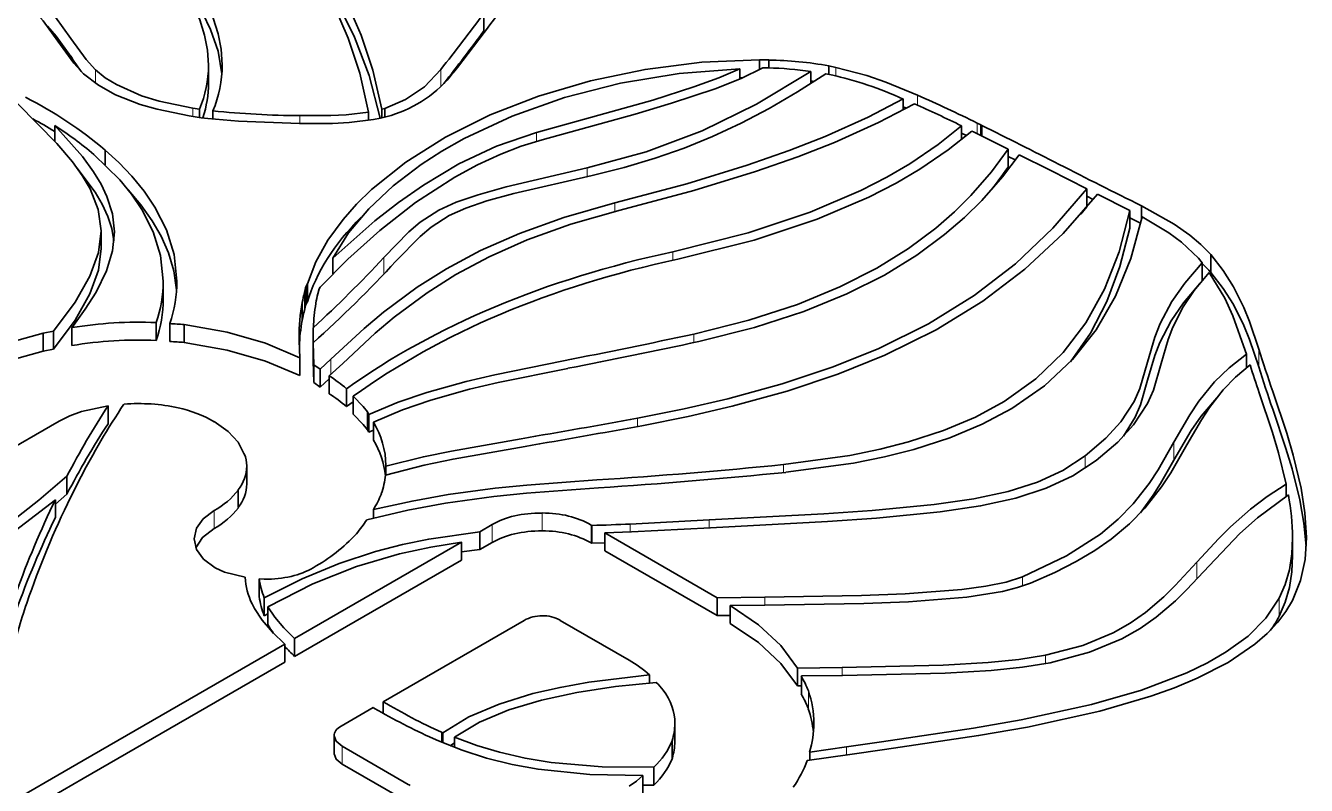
# Model space of a CAD drawing. Extents: x 317 to 941, y 143 to 776.
# Drawn here: x 774.9 to 792.45, y 748.76 to 759.18 of the extents above; entities that cross this region are included whole.
import ezdxf

# ---------------------------------------------------------------- set-up
doc = ezdxf.new("R2010")
doc.units = 0

msp = doc.modelspace()

# ---------------------------------------------------------------- linework, layer by layer
at = {"color": 7, "lineweight": 35, "ltscale": 0.006123}
for p, q in [((781.179, 759.343), (781.179, 759.098)), ((777.409, 758.635), (777.409, 758.39)), ((788.365, 757.483), (788.365, 757.238)), ((789.443, 756.939), (789.443, 756.694)), ((790.029, 756.644), (790.029, 756.399)), ((791.021, 755.923), (791.021, 755.678)), ((791.141, 756.037), (791.141, 755.792)), ((778.762, 755.632), (778.762, 755.387)), ((778.763, 755.635), (778.763, 755.39)), ((778.693, 755.381), (778.693, 755.136)), ((776.692, 755.105), (776.692, 754.86)), ((776.879, 755.092), (776.879, 754.847)), ((777.077, 755.078), (777.077, 754.833)), ((775.144, 754.959), (775.144, 754.714)), ((775.287, 754.987), (775.287, 754.742)), ((778.851, 754.528), (778.851, 754.283)), ((778.938, 754.466), (778.938, 754.221)), ((779.064, 754.377), (779.064, 754.132)), ((779.298, 754.2), (779.298, 753.955)), ((776.033, 753.965), (776.033, 753.72)), ((779.393, 754.096), (779.393, 753.851)), ((779.585, 753.883), (779.585, 753.638)), ((779.606, 753.848), (779.606, 753.603)), ((779.669, 753.74), (779.669, 753.496)), ((777.933, 753.141), (777.933, 752.896)), ((775.469, 753), (775.469, 752.755)), ((775.312, 752.678), (775.312, 752.433)), ((782.662, 752.326), (782.662, 752.081)), ((782.839, 752.223), (782.839, 751.978)), ((792.261, 752.158), (792.261, 751.913)), ((778.173, 751.333), (778.173, 751.088)), ((784.377, 751.335), (784.377, 751.09)), ((778.223, 751.213), (778.223, 750.968)), ((784.556, 751.229), (784.556, 750.984)), ((778.453, 750.698), (778.453, 750.453)), ((778.589, 750.776), (778.589, 750.531)), ((785.48, 750.371), (785.48, 750.126)), ((779.13, 749.442), (779.13, 749.197)), ((783.763, 749.379), (783.763, 749.134)), ((783.36, 748.898), (783.36, 748.654)), ((783.51, 749.014), (783.51, 748.769))]:
    msp.add_line(p, q, dxfattribs=at)
at = {"color": 7, "lineweight": 35, "ltscale": 0.003119}
msp.add_line((785.084, 758.705), (784.959, 758.707), dxfattribs=at)
at = {"color": 7, "lineweight": 35, "ltscale": 0.003317}
msp.add_line((784.959, 758.707), (784.959, 758.574), dxfattribs=at)
at = {"color": 7, "lineweight": 35, "ltscale": 0.002716}
msp.add_line((785.084, 758.705), (785.084, 758.596), dxfattribs=at)
at = {"color": 7, "lineweight": 13, "ltscale": 0.004663}
msp.add_line((775.859, 758.572), (775.859, 758.386), dxfattribs=at)
at = {"color": 7, "lineweight": 13, "ltscale": 0.005849}
msp.add_line((780.591, 758.576), (780.591, 758.342), dxfattribs=at)
at = {"color": 7, "lineweight": 35, "ltscale": 0.003432}
msp.add_line((784.688, 758.582), (784.688, 758.445), dxfattribs=at)
at = {"color": 7, "lineweight": 35, "ltscale": 0.001866}
msp.add_line((785.004, 758.598), (785.079, 758.597), dxfattribs=at)
at = {"color": 7, "lineweight": 35, "ltscale": 0.004166}
msp.add_line((785.659, 758.548), (785.659, 758.381), dxfattribs=at)
at = {"color": 7, "lineweight": 35, "ltscale": 0.002444}
msp.add_line((786.003, 758.603), (785.908, 758.623), dxfattribs=at)
at = {"color": 7, "lineweight": 35, "ltscale": 0.002893}
msp.add_line((785.908, 758.623), (785.908, 758.508), dxfattribs=at)
at = {"color": 7, "lineweight": 13, "ltscale": 0.002908}
for p, q in [((786.003, 758.603), (786.003, 758.487)), ((784.06, 754.949), (784.06, 754.832))]:
    msp.add_line(p, q, dxfattribs=at)
at = {"color": 7, "lineweight": 35, "ltscale": 0.000761713}
msp.add_line((784.718, 758.458), (784.688, 758.458), dxfattribs=at)
at = {"color": 7, "lineweight": 35, "ltscale": 0.0012}
msp.add_line((785.707, 758.412), (785.659, 758.418), dxfattribs=at)
at = {"color": 7, "lineweight": 35, "ltscale": 0.001844}
msp.add_line((785.866, 758.517), (785.938, 758.501), dxfattribs=at)
at = {"color": 7, "lineweight": 13, "ltscale": 0.003464}
msp.add_line((787.122, 758.224), (787.122, 758.086), dxfattribs=at)
at = {"color": 7, "lineweight": 35, "ltscale": 0.002322}
msp.add_line((777.286, 758.03), (777.194, 758.043), dxfattribs=at)
at = {"color": 7, "lineweight": 13, "ltscale": 0.002812}
msp.add_line((777.194, 758.043), (777.194, 757.93), dxfattribs=at)
at = {"color": 7, "lineweight": 35, "ltscale": 0.002808}
msp.add_line((777.286, 758.03), (777.286, 757.917), dxfattribs=at)
at = {"color": 7, "lineweight": 35, "ltscale": 0.002776}
msp.add_line((777.47, 758.007), (777.47, 757.896), dxfattribs=at)
at = {"color": 7, "lineweight": 35, "ltscale": 0.001016}
for p, q in [((779.823, 758.041), (779.784, 758.031)), ((779.606, 753.848), (779.585, 753.883)), ((779.606, 753.603), (779.585, 753.638))]:
    msp.add_line(p, q, dxfattribs=at)
at = {"color": 7, "lineweight": 35, "ltscale": 0.002986}
msp.add_line((779.784, 758.031), (779.784, 757.911), dxfattribs=at)
at = {"color": 7, "lineweight": 35, "ltscale": 0.003}
msp.add_line((779.823, 758.041), (779.823, 757.921), dxfattribs=at)
at = {"color": 7, "lineweight": 35, "ltscale": 0.003729}
msp.add_line((786.926, 758.171), (786.926, 758.022), dxfattribs=at)
at = {"color": 7, "lineweight": 35, "ltscale": 0.001189}
msp.add_line((786.97, 758.045), (786.926, 758.063), dxfattribs=at)
at = {"color": 7, "lineweight": 35, "ltscale": 0.00416}
msp.add_line((777.144, 757.938), (777.309, 757.914), dxfattribs=at)
at = {"color": 7, "lineweight": 35, "ltscale": 0.00228}
msp.add_line((777.309, 757.914), (777.399, 757.903), dxfattribs=at)
at = {"color": 7, "lineweight": 13, "ltscale": 0.002727}
msp.add_line((778.659, 757.942), (778.659, 757.833), dxfattribs=at)
at = {"color": 7, "lineweight": 35, "ltscale": 0.002847}
msp.add_line((779.603, 757.991), (779.603, 757.877), dxfattribs=at)
at = {"color": 7, "lineweight": 35, "ltscale": 0.002449}
msp.add_line((779.67, 757.889), (779.766, 757.907), dxfattribs=at)
at = {"color": 7, "lineweight": 35, "ltscale": 0.003718}
msp.add_line((779.766, 757.907), (779.91, 757.945), dxfattribs=at)
at = {"color": 7, "lineweight": 35, "ltscale": 0.001419}
msp.add_line((787.991, 757.815), (787.94, 757.84), dxfattribs=at)
at = {"color": 7, "lineweight": 13, "ltscale": 0.003587}
msp.add_line((787.94, 757.84), (787.94, 757.697), dxfattribs=at)
at = {"color": 7, "lineweight": 35, "ltscale": 0.005505}
msp.add_line((775.302, 757.809), (775.302, 757.588), dxfattribs=at)
at = {"color": 7, "lineweight": 13, "ltscale": 0.003026}
msp.add_line((781.901, 757.709), (781.901, 757.588), dxfattribs=at)
at = {"color": 7, "lineweight": 35, "ltscale": 0.004724}
msp.add_line((787.725, 757.803), (787.725, 757.614), dxfattribs=at)
at = {"color": 7, "lineweight": 35, "ltscale": 0.001856}
msp.add_line((787.792, 757.668), (787.725, 757.7), dxfattribs=at)
at = {"color": 7, "lineweight": 35, "ltscale": 0.000563101}
msp.add_line((787.867, 757.73), (787.888, 757.722), dxfattribs=at)
at = {"color": 7, "lineweight": 35, "ltscale": 0.013327}
msp.add_line((787.888, 757.722), (788.365, 757.483), dxfattribs=at)
at = {"color": 7, "lineweight": 35, "ltscale": 5.3948e-05}
msp.add_line((787.989, 757.814), (787.991, 757.815), dxfattribs=at)
at = {"color": 7, "lineweight": 35, "ltscale": 0.000326467}
msp.add_line((788.002, 757.809), (787.989, 757.814), dxfattribs=at)
at = {"color": 7, "lineweight": 35, "ltscale": 0.003545}
msp.add_line((787.989, 757.814), (787.989, 757.672), dxfattribs=at)
at = {"color": 7, "lineweight": 35, "ltscale": 0.003581}
msp.add_line((788.002, 757.809), (788.002, 757.666), dxfattribs=at)
at = {"color": 7, "lineweight": 35, "ltscale": 0.005069}
msp.add_line((775.994, 757.471), (775.994, 757.269), dxfattribs=at)
at = {"color": 7, "lineweight": 35, "ltscale": 0.002723}
msp.add_line((788.462, 757.335), (788.365, 757.384), dxfattribs=at)
at = {"color": 7, "lineweight": 35, "ltscale": 0.011893}
msp.add_line((788.514, 757.407), (788.938, 757.193), dxfattribs=at)
at = {"color": 7, "lineweight": 13, "ltscale": 0.002907}
msp.add_line((782.597, 757.225), (782.597, 757.108), dxfattribs=at)
at = {"color": 7, "lineweight": 35, "ltscale": 0.014115}
msp.add_line((788.938, 757.193), (789.443, 756.939), dxfattribs=at)
at = {"color": 7, "lineweight": 35, "ltscale": 0.00246}
msp.add_line((789.53, 756.793), (789.442, 756.837), dxfattribs=at)
at = {"color": 7, "lineweight": 35, "ltscale": 0.012332}
msp.add_line((789.589, 756.866), (790.029, 756.644), dxfattribs=at)
at = {"color": 7, "lineweight": 13, "ltscale": 0.002966}
msp.add_line((782.974, 756.745), (782.974, 756.627), dxfattribs=at)
at = {"color": 7, "lineweight": 35, "ltscale": 0.00326}
msp.add_line((789.443, 756.694), (789.361, 756.593), dxfattribs=at)
at = {"color": 7, "lineweight": 35, "ltscale": 0.004826}
msp.add_line((790.19, 756.707), (790.19, 756.514), dxfattribs=at)
at = {"color": 7, "lineweight": 35, "ltscale": 0.004203}
msp.add_line((790.179, 756.468), (790.029, 756.542), dxfattribs=at)
at = {"color": 7, "lineweight": 35, "ltscale": 0.006125}
for p, q in [((775.938, 756.365), (775.938, 756.12)), ((776.787, 755.674), (776.787, 755.429)), ((778.74, 755.583), (778.74, 755.338)), ((775.536, 755.036), (775.536, 754.791)), ((778.841, 754.828), (778.841, 754.583)), ((778.659, 754.625), (778.659, 754.38)), ((777.817, 752.815), (777.817, 752.57)), ((781.124, 752.24), (781.124, 751.995)), ((780.876, 752.097), (780.876, 751.852)), ((778.104, 751.596), (778.104, 751.351)), ((785.531, 750.263), (785.531, 750.018)), ((783.798, 749.608), (783.798, 749.363))]:
    msp.add_line(p, q, dxfattribs=at)
at = {"color": 7, "lineweight": 13, "ltscale": 0.002913}
msp.add_line((783.772, 756.077), (783.772, 755.961), dxfattribs=at)
at = {"color": 7, "lineweight": 35, "ltscale": 0.00533}
msp.add_line((779.114, 755.989), (779.114, 755.775), dxfattribs=at)
at = {"color": 7, "lineweight": 13, "ltscale": 0.005675}
msp.add_line((779.812, 755.997), (779.812, 755.77), dxfattribs=at)
at = {"color": 7, "lineweight": 35, "ltscale": 0.002023}
msp.add_line((790.973, 755.988), (791.021, 755.923), dxfattribs=at)
at = {"color": 7, "lineweight": 35, "ltscale": 0.001703}
msp.add_line((778.74, 755.583), (778.723, 755.517), dxfattribs=at)
at = {"color": 7, "lineweight": 35, "ltscale": 0.001337}
msp.add_line((778.762, 755.632), (778.74, 755.583), dxfattribs=at)
at = {"color": 7, "lineweight": 35, "ltscale": 6.77257e-05}
msp.add_line((778.763, 755.635), (778.762, 755.632), dxfattribs=at)
at = {"color": 7, "lineweight": 35, "ltscale": 0.001719}
msp.add_line((778.909, 755.501), (778.926, 755.568), dxfattribs=at)
at = {"color": 7, "lineweight": 35, "ltscale": 0.000659845}
msp.add_line((778.926, 755.568), (778.937, 755.592), dxfattribs=at)
at = {"color": 7, "lineweight": 13, "ltscale": 0.006123}
for p, q in [((778.723, 755.517), (778.723, 755.272)), ((790.635, 753.466), (790.635, 753.221)), ((781.981, 752.497), (781.981, 752.252)), ((781.295, 752.339), (781.295, 752.094)), ((782.652, 752.331), (782.652, 752.086))]:
    msp.add_line(p, q, dxfattribs=at)
at = {"color": 7, "lineweight": 35, "ltscale": 0.001339}
msp.add_line((778.762, 755.387), (778.74, 755.338), dxfattribs=at)
at = {"color": 7, "lineweight": 35, "ltscale": 0.001701}
msp.add_line((778.74, 755.338), (778.723, 755.272), dxfattribs=at)
at = {"color": 7, "lineweight": 35, "ltscale": 0.005115}
msp.add_line((778.845, 755.036), (778.845, 754.832), dxfattribs=at)
at = {"color": 7, "lineweight": 35, "ltscale": 0.003639}
for p, q in [((775.287, 754.987), (775.144, 754.959)), ((775.287, 754.742), (775.144, 754.714))]:
    msp.add_line(p, q, dxfattribs=at)
at = {"color": 7, "lineweight": 35, "ltscale": 0.001032}
msp.add_line((778.651, 754.898), (778.651, 754.857), dxfattribs=at)
at = {"color": 7, "lineweight": 35, "ltscale": 0.005805}
msp.add_line((778.651, 754.857), (778.659, 754.625), dxfattribs=at)
at = {"color": 7, "lineweight": 35, "ltscale": 0.007507}
msp.add_line((778.851, 754.528), (778.841, 754.828), dxfattribs=at)
at = {"color": 7, "lineweight": 35, "ltscale": 0.001353}
msp.add_line((791.613, 754.725), (791.63, 754.674), dxfattribs=at)
at = {"color": 7, "lineweight": 35, "ltscale": 0.004619}
msp.add_line((791.63, 754.674), (791.63, 754.489), dxfattribs=at)
at = {"color": 7, "lineweight": 13, "ltscale": 0.006125}
for p, q in [((791.798, 754.744), (791.798, 754.499)), ((777.488, 752.53), (777.488, 752.285)), ((792.078, 751.328), (792.078, 751.083)), ((785.627, 750.06), (785.627, 749.815)), ((779.239, 749.3), (779.239, 749.055))]:
    msp.add_line(p, q, dxfattribs=at)
at = {"color": 7, "lineweight": 35, "ltscale": 0.007506}
msp.add_line((778.851, 754.283), (778.841, 754.583), dxfattribs=at)
at = {"color": 7, "lineweight": 35, "ltscale": 0.002663}
for p, q in [((778.938, 754.466), (778.851, 754.528)), ((778.938, 754.221), (778.851, 754.283))]:
    msp.add_line(p, q, dxfattribs=at)
at = {"color": 7, "lineweight": 35, "ltscale": 0.005053}
msp.add_line((779.086, 754.603), (778.938, 754.466), dxfattribs=at)
at = {"color": 7, "lineweight": 35, "ltscale": 0.006249}
msp.add_line((779.064, 754.377), (779.247, 754.547), dxfattribs=at)
at = {"color": 7, "lineweight": 13, "ltscale": 0.005128}
msp.add_line((779.086, 754.603), (779.086, 754.398), dxfattribs=at)
at = {"color": 7, "lineweight": 35, "ltscale": 0.00427}
msp.add_line((779.064, 754.337), (778.938, 754.221), dxfattribs=at)
at = {"color": 7, "lineweight": 35, "ltscale": 0.002884}
msp.add_line((779.393, 754.021), (779.298, 753.955), dxfattribs=at)
at = {"color": 7, "lineweight": 13, "ltscale": 0.002841}
msp.add_line((783.286, 753.796), (783.286, 753.682), dxfattribs=at)
at = {"color": 7, "lineweight": 35, "ltscale": 0.150359}
msp.add_line((770.155, 750.749), (775.364, 753.756), dxfattribs=at)
at = {"color": 7, "lineweight": 35, "ltscale": 0.001721}
msp.add_line((779.669, 753.631), (779.606, 753.603), dxfattribs=at)
at = {"color": 7, "lineweight": 13, "ltscale": 0.004337}
msp.add_line((789.418, 753.279), (789.418, 753.106), dxfattribs=at)
at = {"color": 7, "lineweight": 35, "ltscale": 0.000224309}
msp.add_line((779.839, 753.139), (779.839, 753.148), dxfattribs=at)
at = {"color": 7, "lineweight": 35, "ltscale": 0.003049}
msp.add_line((779.839, 753.139), (779.839, 753.017), dxfattribs=at)
at = {"color": 7, "lineweight": 13, "ltscale": 0.002745}
msp.add_line((785.286, 753.16), (785.286, 753.05), dxfattribs=at)
at = {"color": 7, "lineweight": 35, "ltscale": 0.004675}
msp.add_line((775.562, 752.797), (775.646, 752.964), dxfattribs=at)
at = {"color": 7, "lineweight": 35, "ltscale": 0.005195}
msp.add_line((775.469, 752.755), (775.312, 752.619), dxfattribs=at)
at = {"color": 7, "lineweight": 35, "ltscale": 0.004141}
msp.add_line((792.173, 752.892), (792.173, 752.727), dxfattribs=at)
at = {"color": 7, "lineweight": 35, "ltscale": 0.002916}
msp.add_line((779.668, 752.543), (779.668, 752.427), dxfattribs=at)
at = {"color": 7, "lineweight": 35, "ltscale": 0.027114}
msp.add_line((784.269, 752.401), (783.186, 752.345), dxfattribs=at)
at = {"color": 7, "lineweight": 13, "ltscale": 0.002725}
msp.add_line((784.269, 752.401), (784.269, 752.292), dxfattribs=at)
at = {"color": 7, "lineweight": 35, "ltscale": 0.004949}
for p, q in [((781.295, 752.339), (781.124, 752.24)), ((781.295, 752.094), (781.124, 751.995))]:
    msp.add_line(p, q, dxfattribs=at)
at = {"color": 7, "lineweight": 35, "ltscale": 0.000283707}
for p, q in [((782.662, 752.326), (782.652, 752.331)), ((782.662, 752.081), (782.652, 752.086))]:
    msp.add_line(p, q, dxfattribs=at)
at = {"color": 7, "lineweight": 35, "ltscale": 0.009114}
msp.add_line((782.839, 752.223), (783.204, 752.237), dxfattribs=at)
at = {"color": 7, "lineweight": 35, "ltscale": 0.044396}
for p, q in [((784.377, 751.335), (782.839, 752.223)), ((784.377, 751.09), (782.839, 751.978))]:
    msp.add_line(p, q, dxfattribs=at)
at = {"color": 7, "lineweight": 13, "ltscale": 0.002728}
msp.add_line((783.186, 752.345), (783.186, 752.236), dxfattribs=at)
at = {"color": 7, "lineweight": 35, "ltscale": 0.027091}
msp.add_line((783.204, 752.237), (784.286, 752.293), dxfattribs=at)
at = {"color": 7, "lineweight": 35, "ltscale": 0.066039}
for p, q in [((780.876, 752.097), (778.589, 750.776)), ((780.876, 751.852), (778.589, 750.531))]:
    msp.add_line(p, q, dxfattribs=at)
at = {"color": 7, "lineweight": 35, "ltscale": 0.004432}
msp.add_line((782.839, 752.086), (782.662, 752.081), dxfattribs=at)
at = {"color": 7, "lineweight": 35, "ltscale": 0.006232}
msp.add_line((781.124, 751.995), (780.876, 751.966), dxfattribs=at)
at = {"color": 7, "lineweight": 13, "ltscale": 0.005844}
msp.add_line((790.949, 751.824), (790.949, 751.59), dxfattribs=at)
at = {"color": 7, "lineweight": 35, "ltscale": 0.001736}
msp.add_line((778.104, 751.596), (778.174, 751.588), dxfattribs=at)
at = {"color": 7, "lineweight": 13, "ltscale": 0.003212}
msp.add_line((788.562, 751.624), (788.562, 751.495), dxfattribs=at)
at = {"color": 7, "lineweight": 35, "ltscale": 0.002637}
msp.add_line((774.919, 751.263), (774.954, 751.363), dxfattribs=at)
at = {"color": 7, "lineweight": 35, "ltscale": 0.01629}
msp.add_line((785.029, 751.344), (784.377, 751.335), dxfattribs=at)
at = {"color": 7, "lineweight": 13, "ltscale": 0.002718}
msp.add_line((785.029, 751.344), (785.029, 751.235), dxfattribs=at)
at = {"color": 7, "lineweight": 35, "ltscale": 0.001818}
msp.add_line((778.005, 751.252), (778.039, 751.187), dxfattribs=at)
at = {"color": 7, "lineweight": 35, "ltscale": 0.011923}
msp.add_line((784.556, 751.229), (785.032, 751.235), dxfattribs=at)
at = {"color": 7, "lineweight": 35, "ltscale": 0.001429}
msp.add_line((778.223, 751.116), (778.173, 751.088), dxfattribs=at)
at = {"color": 7, "lineweight": 35, "ltscale": 0.055803}
msp.add_line((779.801, 749.909), (781.734, 751.025), dxfattribs=at)
at = {"color": 7, "lineweight": 35, "ltscale": 0.027301}
msp.add_line((782.227, 751.025), (783.173, 750.479), dxfattribs=at)
at = {"color": 7, "lineweight": 35, "ltscale": 0.004482}
msp.add_line((784.557, 751.093), (784.377, 751.09), dxfattribs=at)
at = {"color": 7, "lineweight": 35, "ltscale": 0.079643}
for p, q in [((778.453, 750.698), (775.694, 749.105)), ((778.453, 750.453), (775.694, 748.86))]:
    msp.add_line(p, q, dxfattribs=at)
at = {"color": 7, "lineweight": 13, "ltscale": 0.002873}
msp.add_line((788.877, 750.547), (788.877, 750.432), dxfattribs=at)
at = {"color": 7, "lineweight": 35, "ltscale": 0.015293}
msp.add_line((786.092, 750.38), (785.48, 750.371), dxfattribs=at)
at = {"color": 7, "lineweight": 13, "ltscale": 0.002722}
msp.add_line((786.092, 750.38), (786.092, 750.271), dxfattribs=at)
at = {"color": 7, "lineweight": 35, "ltscale": 0.002745}
msp.add_line((783.452, 750.277), (783.452, 750.167), dxfattribs=at)
at = {"color": 7, "lineweight": 35, "ltscale": 0.00128}
msp.add_line((785.531, 750.127), (785.48, 750.126), dxfattribs=at)
at = {"color": 7, "lineweight": 35, "ltscale": 0.014133}
msp.add_line((785.531, 750.263), (786.096, 750.271), dxfattribs=at)
at = {"color": 7, "lineweight": 35, "ltscale": 0.012655}
msp.add_line((779.225, 749.577), (779.664, 749.83), dxfattribs=at)
at = {"color": 7, "lineweight": 35, "ltscale": 0.000588588}
msp.add_line((779.664, 749.83), (779.684, 749.818), dxfattribs=at)
at = {"color": 7, "lineweight": 35, "ltscale": 0.003951}
msp.add_line((779.801, 749.909), (779.801, 749.751), dxfattribs=at)
at = {"color": 7, "lineweight": 35, "ltscale": 0.002039}
msp.add_line((780.486, 749.406), (780.56, 749.373), dxfattribs=at)
at = {"color": 7, "lineweight": 13, "ltscale": 0.003423}
msp.add_line((780.602, 749.492), (780.602, 749.355), dxfattribs=at)
at = {"color": 7, "lineweight": 35, "ltscale": 0.000471921}
msp.add_line((780.619, 749.484), (780.602, 749.492), dxfattribs=at)
at = {"color": 7, "lineweight": 35, "ltscale": 0.00341}
msp.add_line((780.619, 749.484), (780.619, 749.348), dxfattribs=at)
at = {"color": 7, "lineweight": 35, "ltscale": 0.003456}
msp.add_line((780.777, 749.423), (780.777, 749.285), dxfattribs=at)
at = {"color": 7, "lineweight": 35, "ltscale": 0.026116}
msp.add_line((780.144, 748.778), (779.239, 749.3), dxfattribs=at)
at = {"color": 7, "lineweight": 35, "ltscale": 0.00175}
msp.add_line((780.777, 749.345), (780.718, 749.308), dxfattribs=at)
at = {"color": 7, "lineweight": 35, "ltscale": 0.012742}
msp.add_line((786.149, 749.292), (785.645, 749.221), dxfattribs=at)
at = {"color": 7, "lineweight": 35, "ltscale": 0.012054}
msp.add_line((786.627, 749.36), (786.149, 749.292), dxfattribs=at)
at = {"color": 7, "lineweight": 13, "ltscale": 0.002792}
msp.add_line((786.149, 749.292), (786.149, 749.18), dxfattribs=at)
at = {"color": 7, "lineweight": 35, "ltscale": 0.012038}
msp.add_line((786.195, 749.187), (786.671, 749.254), dxfattribs=at)
at = {"color": 7, "lineweight": 35, "ltscale": 0.036853}
for p, q in [((775.694, 749.105), (774.418, 748.368)), ((775.694, 748.86), (774.418, 748.123))]:
    msp.add_line(p, q, dxfattribs=at)
at = {"color": 7, "lineweight": 35, "ltscale": 0.026115}
msp.add_line((780.144, 748.533), (779.239, 749.055), dxfattribs=at)
at = {"color": 7, "lineweight": 35, "ltscale": 0.014724}
msp.add_line((785.612, 749.104), (786.195, 749.187), dxfattribs=at)
at = {"color": 7, "lineweight": 35, "ltscale": 0.002792}
msp.add_line((785.645, 749.221), (785.645, 749.109), dxfattribs=at)
at = {"color": 7, "lineweight": 35, "ltscale": 0.000395188}
msp.add_line((780.158, 748.77), (780.144, 748.778), dxfattribs=at)
at = {"color": 7, "lineweight": 35, "ltscale": 0.000395747}
msp.add_line((780.171, 748.762), (780.158, 748.77), dxfattribs=at)
at = {"color": 7, "lineweight": 35, "ltscale": 0.003755}
msp.add_line((783.51, 748.769), (783.36, 748.766), dxfattribs=at)
at = {"color": 7, "lineweight": 35}
for points in [[(777.653, 761.405), (778.118, 760.905), (778.349, 760.636), (778.685, 760.198), (778.92, 759.837), (779.134, 759.44), (779.324, 759.004), (779.482, 758.523), (779.603, 757.991)], [(779.784, 758.031), (779.66, 758.563), (779.499, 759.046), (779.308, 759.484), (779.091, 759.881), (778.855, 760.245), (778.518, 760.684), (778.285, 760.955), (777.818, 761.457)], [(775.992, 760.999), (776.403, 760.555), (776.6, 760.33), (776.871, 759.989), (777.049, 759.728), (777.197, 759.463), (777.288, 759.255), (777.355, 759.043), (777.395, 758.841), (777.409, 758.635)], [(777.597, 758.638), (777.583, 758.852), (777.542, 759.062), (777.474, 759.276), (777.382, 759.486), (777.232, 759.757), (777.051, 760.023), (776.776, 760.371), (776.576, 760.599), (776.158, 761.051)], [(779.76, 757.906), (779.608, 758.492), (779.411, 759.017), (779.183, 759.477), (778.928, 759.893), (778.641, 760.286), (778.341, 760.646)], [(777.593, 758.516), (777.54, 758.824), (777.436, 759.124), (777.33, 759.342), (777.203, 759.557), (777.037, 759.797), (776.653, 760.268)], [(775.522, 758.999), (775.312, 759.29), (775.183, 759.431)], [(775.023, 759.374), (775.145, 759.241), (775.346, 758.961)], [(775.522, 758.754), (775.324, 759.031), (775.203, 759.166)], [(775.346, 758.961), (775.563, 758.66), (775.698, 758.516)], [(775.859, 758.572), (775.731, 758.71), (775.522, 758.999)], [(784.959, 758.707), (784.166, 758.673), (783.391, 758.576), (782.643, 758.42), (781.932, 758.21), (781.267, 757.952), (780.657, 757.649), (780.111, 757.306), (779.64, 756.929), (779.435, 756.729), (779.252, 756.521), (779.044, 756.235), (778.88, 755.939), (778.763, 755.635)], [(777.194, 758.043), (776.732, 758.141), (776.491, 758.215), (776.148, 758.367), (775.994, 758.462), (775.859, 758.572)], [(779.114, 755.989), (779.329, 756.336), (779.606, 756.667), (779.939, 756.981), (780.324, 757.274), (780.607, 757.456), (780.91, 757.628), (781.567, 757.935), (782.285, 758.19), (783.052, 758.387), (783.857, 758.52), (784.688, 758.582)], [(780.591, 758.576), (780.366, 758.339), (780.11, 758.162), (779.823, 758.041)], [(784.688, 758.582), (784.4, 758.46), (784.057, 758.335), (783.494, 758.155), (781.901, 757.709)], [(781.98, 757.611), (783.255, 757.963), (783.751, 758.111), (784.349, 758.311), (784.706, 758.453), (785.004, 758.598)], [(785.659, 758.548), (784.918, 758.098), (784.174, 757.732), (783.407, 757.444), (782.597, 757.225)], [(787.122, 758.224), (786.686, 758.403), (786.429, 758.49), (786.003, 758.603)], [(775.698, 758.516), (775.9, 758.358), (776.133, 758.229), (776.472, 758.096), (776.704, 758.029), (777.144, 757.938)], [(782.665, 757.123), (783.104, 757.232), (783.527, 757.358), (783.925, 757.497), (784.314, 757.656), (784.705, 757.838), (785.091, 758.041), (785.478, 758.267), (785.866, 758.517)], [(774.795, 758.103), (775.329, 757.559), (775.545, 757.308), (775.68, 757.123), (775.789, 756.939), (775.899, 756.658), (775.938, 756.365)], [(786.926, 758.171), (786.446, 757.922), (785.857, 757.657), (785.363, 757.463), (784.788, 757.262), (783.961, 757.008), (782.974, 756.745)], [(783.049, 756.646), (784.058, 756.915), (784.902, 757.175), (785.484, 757.379), (785.983, 757.576), (786.588, 757.849), (787.08, 758.105)], [(777.399, 757.903), (777.82, 757.865), (778.654, 757.833)], [(778.654, 757.833), (779.107, 757.834), (779.334, 757.846), (779.67, 757.889)], [(779.603, 757.991), (779.296, 757.953), (779.084, 757.942), (778.659, 757.942)], [(776.119, 756.348), (776.093, 756.595), (776.018, 756.835), (775.937, 757.005), (775.833, 757.174), (775.682, 757.38), (775.302, 757.809)], [(781.901, 757.709), (781.356, 757.525), (780.839, 757.281), (780.353, 756.991), (780.01, 756.752), (779.689, 756.501), (779.114, 755.989)], [(787.725, 757.803), (787.404, 757.548), (787.016, 757.283), (786.703, 757.099), (786.346, 756.914), (785.651, 756.617), (784.801, 756.335), (783.772, 756.077)], [(783.839, 755.975), (784.884, 756.237), (785.749, 756.524), (786.457, 756.826), (786.83, 757.018), (787.155, 757.209), (787.544, 757.475), (787.867, 757.73)], [(778.937, 755.592), (779.316, 755.973), (779.754, 756.367), (780.246, 756.75), (780.785, 757.1), (781.093, 757.267), (781.412, 757.415), (781.693, 757.523), (781.98, 757.611)], [(788.365, 757.483), (788.135, 757.173), (787.851, 756.846), (787.628, 756.624), (787.372, 756.401), (787, 756.123), (786.564, 755.852), (786.059, 755.594), (785.478, 755.354), (784.813, 755.137), (784.06, 754.949)], [(775.838, 757.41), (776.192, 757.063), (776.352, 756.866), (776.495, 756.655), (776.65, 756.351), (776.751, 756.024), (776.787, 755.674)], [(776.976, 755.675), (776.938, 756.037), (776.833, 756.376), (776.674, 756.69), (776.526, 756.908), (776.36, 757.112), (776.181, 757.3), (775.994, 757.471)], [(784.126, 754.846), (784.889, 755.037), (785.563, 755.256), (786.154, 755.498), (786.668, 755.758), (787.112, 756.031), (787.493, 756.312), (787.766, 756.547), (788.004, 756.781), (788.285, 757.102), (788.514, 757.407)], [(776.113, 756.225), (776.083, 756.395), (776.029, 756.562), (775.954, 756.728), (775.857, 756.893), (775.605, 757.229)], [(782.597, 757.225), (781.489, 756.965), (781.104, 756.859), (780.804, 756.756), (780.566, 756.648), (780.31, 756.483), (780.154, 756.349), (779.812, 755.997)], [(779.977, 755.946), (780.309, 756.286), (780.459, 756.415), (780.705, 756.573), (780.933, 756.675), (781.222, 756.773), (781.593, 756.874), (782.665, 757.123)], [(776.971, 755.553), (776.933, 755.814), (776.859, 756.063), (776.761, 756.289), (776.638, 756.502), (776.482, 756.721), (776.308, 756.924)], [(789.443, 756.939), (788.975, 756.398), (788.463, 755.911), (787.899, 755.476), (787.275, 755.089), (786.585, 754.747), (785.955, 754.493), (785.269, 754.265), (784.524, 754.061), (783.924, 753.923), (783.286, 753.796)], [(783.344, 753.693), (783.982, 753.82), (784.585, 753.96), (785.337, 754.167), (786.032, 754.399), (786.674, 754.658), (787.379, 755.006), (788.017, 755.398), (788.594, 755.837), (789.116, 756.326), (789.589, 756.866)], [(782.974, 756.745), (782.279, 756.548), (781.669, 756.329), (781.135, 756.093), (780.67, 755.845), (780.266, 755.59), (779.806, 755.248), (779.541, 755.025), (779.086, 754.603)], [(779.247, 754.547), (779.694, 754.961), (779.953, 755.18), (780.404, 755.515), (780.799, 755.765), (781.254, 756.008), (781.775, 756.239), (782.371, 756.453), (783.049, 756.646)], [(790.029, 756.644), (789.883, 756.075), (789.683, 755.562), (789.429, 755.102), (789.117, 754.694), (788.744, 754.336), (788.31, 754.026), (787.916, 753.812), (787.48, 753.627), (787, 753.47), (786.61, 753.371), (786.195, 753.286), (785.286, 753.16)], [(791.141, 756.037), (791.002, 756.178), (790.851, 756.305), (790.638, 756.455), (790.19, 756.707)], [(785.318, 753.054), (786.247, 753.181), (786.672, 753.267), (787.071, 753.368), (787.563, 753.526), (788.01, 753.712), (788.415, 753.928), (788.862, 754.239), (789.246, 754.599), (789.57, 755.008), (789.835, 755.47), (790.044, 755.985), (790.199, 756.554)], [(790.199, 756.554), (790.566, 756.336), (790.739, 756.209), (790.973, 755.988)], [(775.938, 756.365), (775.9, 756.068), (775.784, 755.743), (775.582, 755.386), (775.287, 754.987)], [(775.536, 755.036), (775.72, 755.288), (775.868, 755.524), (776.01, 755.817), (776.092, 756.091), (776.119, 756.348)], [(790.029, 756.399), (789.896, 755.873), (789.718, 755.393), (789.493, 754.959), (789.22, 754.57)], [(775.938, 756.12), (775.9, 755.823), (775.784, 755.498), (775.582, 755.141), (775.287, 754.742)], [(791.021, 755.923), (790.785, 755.648), (790.608, 755.397), (790.447, 755.092), (790.375, 754.906), (790.275, 754.563)], [(791.798, 754.744), (791.671, 755.121), (791.593, 755.312), (791.45, 755.598), (791.31, 755.819), (791.141, 756.037)], [(790.462, 754.547), (790.555, 754.873), (790.621, 755.044), (790.762, 755.321), (790.914, 755.547), (791.117, 755.794)], [(791.117, 755.794), (791.332, 755.439), (791.444, 755.2), (791.613, 754.725)], [(791.798, 754.499), (791.671, 754.876), (791.593, 755.067), (791.45, 755.353), (791.31, 755.574), (791.141, 755.792)], [(790.989, 755.643), (790.764, 755.377), (790.596, 755.132), (790.442, 754.835), (790.372, 754.653), (790.275, 754.318)], [(778.659, 754.625), (778.19, 754.823), (777.663, 754.975), (777.077, 755.078)], [(775.144, 754.959), (774.733, 754.845), (774.358, 754.703), (774.02, 754.532)], [(775.144, 754.714), (774.733, 754.6), (774.358, 754.458), (774.02, 754.287)], [(778.659, 754.38), (778.19, 754.578), (777.663, 754.73), (777.077, 754.833)], [(791.63, 754.674), (791.39, 754.487), (791.192, 754.294), (790.975, 754.028), (790.853, 753.844), (790.635, 753.466)], [(782.271, 754.582), (781.332, 754.39), (780.938, 754.299), (780.4, 754.15), (780.009, 754.014), (779.606, 753.848)], [(790.275, 754.563), (790.169, 754.202), (790.09, 754.023), (789.909, 753.745), (789.702, 753.522), (789.418, 753.279)], [(789.57, 753.214), (789.866, 753.468), (790.081, 753.703), (790.271, 753.995), (790.353, 754.181), (790.462, 754.547)], [(790.814, 753.433), (791.013, 753.775), (791.122, 753.942), (791.311, 754.183), (791.48, 754.358), (791.678, 754.527)], [(779.669, 753.74), (780.068, 753.909), (780.453, 754.044), (780.985, 754.194), (781.378, 754.285), (782.332, 754.479)], [(790.275, 754.318), (790.176, 753.977), (790.105, 753.808), (789.945, 753.548)], [(791.805, 754.142), (791.984, 753.602), (792.067, 753.32), (792.173, 752.892)], [(792.45, 752.163), (792.43, 752.497), (792.378, 752.837), (792.269, 753.291), (792.18, 753.59), (791.989, 754.163)], [(775.364, 753.756), (775.509, 753.828), (775.67, 753.886), (776.033, 753.965)], [(779.585, 753.883), (779.527, 753.956), (779.393, 754.096)], [(791.249, 754.109), (791.006, 753.824), (790.871, 753.628), (790.635, 753.221)], [(779.585, 753.638), (779.527, 753.711), (779.393, 753.851)], [(792.447, 752.043), (792.417, 752.358), (792.36, 752.678), (792.253, 753.103), (792.169, 753.382), (791.989, 753.918)], [(777.488, 753.749), (777.68, 753.615), (777.817, 753.467), (777.899, 753.305)], [(781.692, 753.515), (780.74, 753.346), (780.353, 753.267), (779.839, 753.139)], [(790.635, 753.466), (790.419, 753.09), (790.295, 752.901), (790.075, 752.621), (789.872, 752.413), (789.627, 752.208), (789.164, 751.909), (788.562, 751.624)], [(779.835, 753.016), (780.363, 753.154), (780.76, 753.235), (781.745, 753.41)], [(789.418, 753.279), (789.115, 753.081), (788.766, 752.921), (788.362, 752.793), (787.893, 752.693), (787.352, 752.614), (786.5, 752.532), (785.839, 752.487), (784.269, 752.401)], [(788.671, 751.535), (789.003, 751.681), (789.295, 751.831), (789.551, 751.984), (789.775, 752.139), (790.028, 752.35), (790.238, 752.564), (790.465, 752.853), (790.592, 753.046), (790.814, 753.433)], [(784.286, 752.293), (785.887, 752.38), (786.56, 752.427), (787.431, 752.512), (787.986, 752.594), (788.468, 752.7), (788.886, 752.835), (789.25, 753.004), (789.57, 753.214)], [(790.635, 753.221), (790.452, 752.9), (790.352, 752.74), (790.178, 752.499)], [(775.469, 753), (775.084, 752.673), (774.719, 752.387), (774.366, 752.135), (774.018, 751.912), (773.548, 751.649), (773.054, 751.416), (772.327, 751.126), (771.78, 750.932), (770.479, 750.503)], [(782.729, 752.949), (781.77, 752.877), (781.334, 752.835), (780.694, 752.749), (780.199, 752.661), (779.668, 752.543)], [(779.579, 752.405), (780.14, 752.534), (780.657, 752.631), (781.318, 752.723), (781.765, 752.767), (782.751, 752.842)], [(792.173, 752.892), (791.913, 752.722), (791.682, 752.547), (791.412, 752.308), (791.249, 752.147), (790.949, 751.824)], [(791.117, 751.773), (791.537, 752.214), (791.778, 752.432), (792.203, 752.747)], [(770.571, 750.408), (771.808, 750.816), (772.334, 751.001), (773.037, 751.276), (773.514, 751.493), (773.965, 751.731), (774.626, 752.151), (775.312, 752.678)], [(777.488, 752.53), (777.336, 752.416), (777.244, 752.287), (777.214, 752.142)], [(777.488, 752.285), (777.327, 752.162), (777.236, 752.021)], [(781.124, 752.24), (780.426, 752.14), (780.065, 752.065), (779.698, 751.969), (779.199, 751.806), (778.69, 751.596), (778.173, 751.333)], [(777.214, 752.142), (777.246, 751.996), (777.342, 751.864), (777.502, 751.746)], [(778.223, 751.213), (778.836, 751.527), (779.438, 751.765), (780.026, 751.937), (780.456, 752.03), (780.876, 752.097)], [(792.261, 752.158), (792.25, 751.935), (792.217, 751.719), (792.161, 751.519), (792.078, 751.328)], [(792.258, 751.297), (792.369, 751.571), (792.431, 751.86), (792.45, 752.163)], [(792.261, 751.913), (792.25, 751.69), (792.217, 751.474), (792.161, 751.274), (792.078, 751.083)], [(777.502, 751.746), (777.626, 751.688), (777.91, 751.617)], [(790.949, 751.824), (790.65, 751.501), (790.496, 751.349), (790.246, 751.135), (790.036, 750.988), (789.801, 750.855), (789.385, 750.682), (788.877, 750.547)], [(788.939, 750.445), (789.48, 750.589), (789.922, 750.773), (790.172, 750.915), (790.393, 751.069), (790.655, 751.292), (790.814, 751.448), (791.117, 751.773)], [(788.562, 751.624), (788.335, 751.55), (788.056, 751.492), (787.729, 751.447), (786.952, 751.388), (786.357, 751.366), (785.029, 751.344)], [(785.032, 751.235), (786.388, 751.258), (786.997, 751.281), (787.797, 751.344), (788.288, 751.422), (788.494, 751.474), (788.671, 751.535)], [(778.039, 751.187), (778.146, 751.026), (778.286, 750.863), (778.453, 750.698)], [(778.589, 750.776), (778.443, 750.924), (778.319, 751.069), (778.223, 751.213)], [(785.48, 750.371), (785.251, 750.679), (784.943, 750.965), (784.556, 751.229)], [(792.078, 751.328), (791.896, 751.056), (791.651, 750.811), (791.351, 750.592), (791.095, 750.443), (790.814, 750.307), (790.192, 750.07), (789.508, 749.873), (788.542, 749.662), (787.887, 749.548), (786.627, 749.36)], [(786.671, 749.254), (787.959, 749.446), (788.629, 749.564), (789.618, 749.781), (790.317, 749.985), (790.645, 750.103), (790.955, 750.232), (791.378, 750.449), (791.743, 750.697), (791.912, 750.844), (792.06, 751.002), (792.168, 751.146), (792.258, 751.297)], [(785.48, 750.126), (785.251, 750.434), (784.943, 750.72), (784.556, 750.984)], [(788.877, 750.547), (788.509, 750.488), (788.092, 750.446), (787.474, 750.41), (786.092, 750.38)], [(786.096, 750.271), (787.5, 750.302), (788.131, 750.339), (788.559, 750.383), (788.939, 750.445)], [(783.452, 750.277), (782.618, 750.177), (782.225, 750.107), (781.852, 750.021), (781.391, 749.879), (780.977, 749.702), (780.619, 749.484)], [(780.777, 749.423), (781.123, 749.63), (781.525, 749.798), (781.97, 749.932), (782.456, 750.036), (782.986, 750.117), (783.543, 750.175)], [(779.239, 749.3), (779.157, 749.368), (779.13, 749.443)], [(783.51, 749.014), (782.8, 749.016), (782.105, 749.077), (781.747, 749.136), (781.396, 749.217), (781.084, 749.31), (780.777, 749.423)], [(780.56, 749.373), (780.886, 749.245), (781.217, 749.139), (781.568, 749.052), (781.924, 748.986), (782.635, 748.911), (783.36, 748.898)], [(779.239, 749.055), (779.157, 749.123), (779.13, 749.198)], [(783.36, 748.898), (783.271, 748.824), (783.173, 748.754)]]:
    msp.add_lwpolyline(points, dxfattribs=at)
for centre, radius, start, end in [((757.686, 776.708), 29.214, 321.6346, 323.5298), ((755.352, 778.576), 32.365, 321.7316, 323.4468), ((756.039, 777.715), 31.282, 321.8321, 323.4797), ((779.368, 761.271), 4.596, 213.1936, 216.3343), ((785.016, 753.792), 4.913, 79.5405, 89.2019), ((775.821, 758.642), 1.588, 337.3143, 359.7511), ((775.938, 758.646), 1.66, 337.3535, 359.7223), ((779.424, 759.563), 1.689, 286.7166, 322.3627), ((784.963, 753.767), 4.831, 81.7127, 88.6282), ((775.853, 758.393), 1.556, 341.9779, 359.905), ((784.807, 753.499), 5.129, 65.5978, 77.2617), ((772.349, 753.155), 5.649, 49.8238, 63.1166), ((777.096, 735.827), 24.539, 63.7756, 65.8851), ((778.717, 770.179), 12.236, 264.1477, 269.7285), ((777.385, 736.589), 23.6, 64.0143, 65.7427), ((772.424, 753.036), 5.503, 58.4732, 62.0643), ((772.194, 753.063), 5.673, 50.0287, 56.7773), ((747.302, 675.706), 91.637, 62.88887, 63.63182), ((783.709, 760.448), 5.655, 321.0258, 325.4066), ((829.618, 836.364), 88.881, 242.85242, 243.6657), ((767.382, 767.614), 17.169, 311.8668, 317.188), ((766.789, 768.132), 17.8, 312.6311, 317.0204), ((789.666, 754.47), 1.981, 41.8698, 46.8431), ((774.997, 755.682), 1.791, 341.2112, 359.7437), ((775.122, 755.683), 1.854, 341.3914, 359.7486), ((774.997, 755.437), 1.791, 341.2112, 359.7437), ((781.098, 754.934), 2.447, 169.4728, 180.8333), ((779.974, 755.161), 1.3, 164.113, 170.2894), ((781.051, 754.974), 2.206, 169.665, 178.3907), ((779.777, 755.238), 0.907, 163.1256, 171.5988), ((779.974, 754.916), 1.3, 164.113, 170.2894), ((776.436, 749.62), 5.491, 87.3215, 99.433), ((776.744, 751.576), 3.518, 84.5764, 87.8084), ((780.875, 754.716), 2.222, 169.1135, 178.273), ((776.436, 749.375), 5.491, 87.3215, 99.433), ((776.744, 751.331), 3.518, 84.5764, 87.8084), ((763.155, 852.399), 99.667, 281.05751, 282.10711), ((763.058, 853.276), 100.659, 281.03866, 282.08093), ((806.344, 759.232), 15.223, 197.1488, 199.45), ((810.123, 760.389), 19.354, 197.6317, 198.8315), ((806.344, 758.987), 15.223, 197.1488, 199.45), ((777.785, 752.427), 2.331, 49.5128, 56.7519), ((785.372, 747.862), 11.156, 146.835, 152.5798), ((785.117, 748.074), 10.658, 146.2897, 152.6915), ((776.459, 751.473), 2.523, 77.7342, 94.7125), ((777.785, 752.182), 2.331, 49.5128, 56.7519), ((776.643, 752.29), 1.685, 59.9093, 77.9669), ((762.279, 868.365), 116.479, 279.59358, 280.39025), ((785.372, 747.617), 11.156, 146.835, 152.5798), ((778.669, 753.13), 1.171, 0.8911, 31.4077), ((761.791, 871.069), 119.339, 279.62538, 280.40461), ((778.634, 752.872), 1.207, 6.3466, 31.0873), ((777.511, 753.14), 0.422, 0.1086, 23.0774), ((777.35, 753.167), 0.585, 322.9517, 357.3741), ((777.848, 827.962), 75.171, 273.72242, 275.67817), ((778.654, 753.148), 1.188, 340.9134, 353.6572), ((778.009, 826.126), 73.437, 273.70182, 275.7117), ((786.212, 747.436), 11.923, 153.2803, 160.7702), ((776.971, 753.462), 1.066, 299.0341, 322.5913), ((777.35, 752.923), 0.585, 322.9517, 357.3741), ((778.322, 753.363), 1.576, 328.6819, 337.4805), ((788.895, 752.125), 3.366, 0.554, 10.6341), ((786.255, 747.326), 12.182, 153.94, 160.4642), ((776.971, 753.217), 1.066, 299.0341, 322.5913), ((786.255, 747.082), 12.182, 153.94, 160.4642), ((777.978, 753.458), 1.916, 319.4761, 326.6526), ((777.691, 753.815), 2.368, 299.1516, 317.4217), ((782.188, 772.657), 20.336, 271.3365, 272.8146), ((778.91, 751.68), 1.001, 183.6355, 205.3384), ((779.046, 751.701), 0.947, 186.3979, 202.8519), ((779.046, 751.456), 0.947, 186.3979, 202.8519), ((785.134, 747.812), 10.782, 161.3325, 165.5324), ((781.972, 750.604), 0.484, 89.0268, 119.5022), ((781.989, 750.606), 0.483, 60.4229, 91.0004), ((790.757, 751.774), 1.491, 323.508, 332.3881), ((779.244, 751.549), 1.176, 209.6495, 216.7294), ((781, 753.071), 3.502, 223.3349, 226.4821), ((782.368, 749.08), 1.615, 47.8489, 60.1076), ((782.917, 749.507), 0.914, 37.8578, 46.8563), ((784.256, 749.529), 1.47, 21.1636, 29.8991), ((783.021, 749.595), 0.778, 0.9441, 37.3788), ((784.256, 749.284), 1.47, 21.1636, 29.8991), ((784.32, 749.611), 1.382, 0.1573, 18.9845), ((784.204, 757.639), 9.033, 239.9754, 245.6968), ((784.259, 757.476), 8.782, 239.4966, 245.3897), ((784.296, 749.36), 1.406, 5.3772, 18.8809), ((783.002, 749.613), 0.795, 342.9163, 359.6509), ((784.277, 749.62), 1.424, 343.7249, 359.772), ((782.734, 749.824), 1.122, 313.7751, 336.6049), ((783.002, 749.368), 0.795, 342.9163, 359.6509), ((782.734, 749.579), 1.122, 313.7751, 336.6049), ((784.031, 749.693), 1.686, 325.5265, 339.5836)]:
    msp.add_arc(centre, radius, start, end, dxfattribs=at)
for centre, major_axis, ratio, start_param, end_param in [((785.367, 755.121), (6.685, 0.398), 0.522748, 2.609896, 2.951637), ((811.598, 727.294), (34.283, -24.956), 0.442321, 2.765215, 2.994813), ((811.264, 727.907), (33.778, -24.29), 0.440286, 2.762652, 2.996132), ((803.913, 726.569), (22.771, -25.659), 0.16347, 2.997482, 3.108089), ((757.183, 708.711), (-25.474, -43.617), 0.150878, 3.142348, 3.229567), ((803.913, 726.324), (22.771, -25.659), 0.16347, 2.997482, 3.108089), ((757.183, 708.466), (-25.474, -43.617), 0.150878, 3.142348, 3.229567), ((746.071, 793.14), (32.895, -41.311), 0.135759, 6.175594, 6.262828), ((799.682, 744.301), (20.549, -5.172), 0.075337, 3.063921, 3.160382)]:
    msp.add_ellipse(centre, major_axis=major_axis, ratio=ratio, start_param=start_param, end_param=end_param, dxfattribs=at)

doc.saveas('drawing.dxf')
